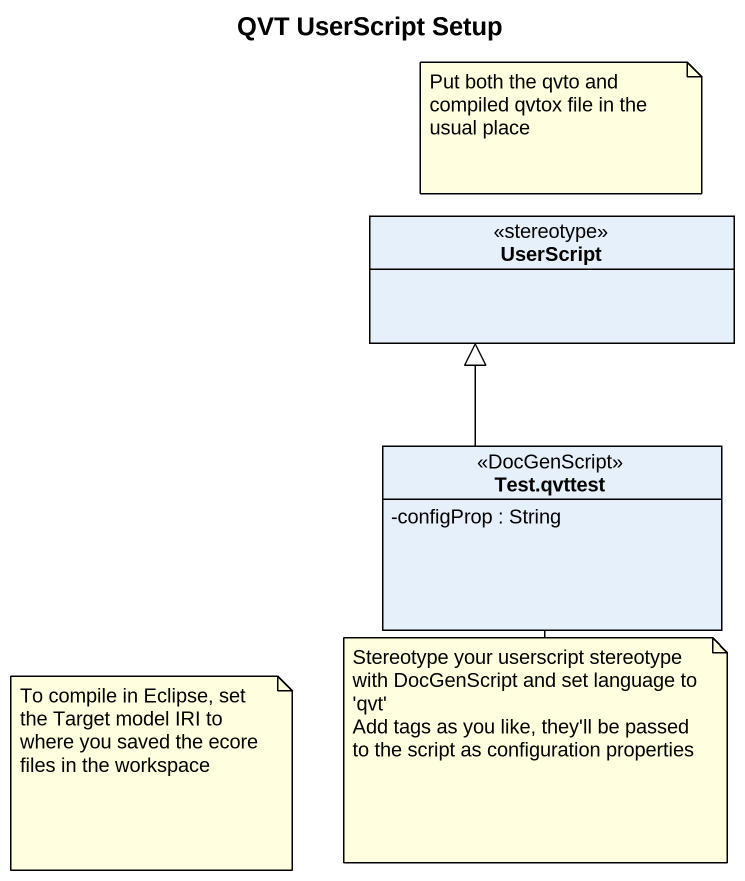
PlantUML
@startuml
title QVT UserScript Setup
hide circle
hide empty members
skinparam classAttributeIconSize 0
class UserScript <<stereotype>>
class "Test.qvttest" as Test_qvttest <<DocGenScript>> {
  -configProp : String
}
Test_qvttest -up-|> UserScript
note as N1
  Put both the qvto and compiled qvtox file in the usual place
end note
note as N2
  To compile in Eclipse, set the Target model IRI to where you saved the ecore files in the workspace
end note
note bottom of Test_qvttest
  Stereotype your userscript stereotype with DocGenScript and set language to 'qvt'
  Add tags as you like, they'll be passed to the script as configuration properties
end note
@enduml
